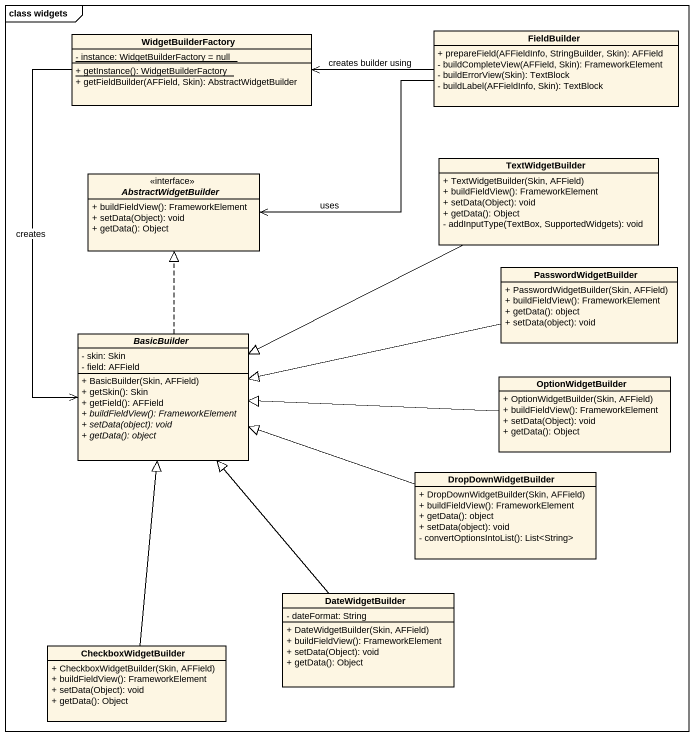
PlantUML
@startuml
mainframe class widgets
hide circle
hide empty members
skinparam classAttributeIconSize 0
class WidgetBuilderFactory {
  {static} - instance: WidgetBuilderFactory = null
  {static} + getInstance(): WidgetBuilderFactory
  + getFieldBuilder(AFField, Skin): AbstractWidgetBuilder
}
class FieldBuilder {
  + prepareField(AFFieldInfo, StringBuilder, Skin): AFField
  - buildCompleteView(AFField, Skin): FrameworkElement
  - buildErrorView(Skin): TextBlock
  - buildLabel(AFFieldInfo, Skin): TextBlock
}
class TextWidgetBuilder {
  + TextWidgetBuilder(Skin, AFField)
  + buildFieldView(): FrameworkElement
  + setData(Object): void
  + getData(): Object
  - addInputType(TextBox, SupportedWidgets): void
}
interface AbstractWidgetBuilder {
  + buildFieldView(): FrameworkElement
  + setData(Object): void
  + getData(): Object
}
class PasswordWidgetBuilder {
  + PasswordWidgetBuilder(Skin, AFField)
  + buildFieldView(): FrameworkElement
  + getData(): object
  + setData(object): void
}
abstract class BasicBuilder {
  - skin: Skin
  - field: AFField
  + BasicBuilder(Skin, AFField)
  + getSkin(): Skin
  + getField(): AFField
  {abstract} + buildFieldView(): FrameworkElement
  {abstract} + setData(object): void
  {abstract} + getData(): object
}
class OptionWidgetBuilder {
  + OptionWidgetBuilder(Skin, AFField)
  + buildFieldView(): FrameworkElement
  + setData(Object): void
  + getData(): Object
}
class DropDownWidgetBuilder {
  + DropDownWidgetBuilder(Skin, AFField)
  + buildFieldView(): FrameworkElement
  + getData(): object
  + setData(object): void
  - convertOptionsIntoList(): List<String>
}
class DateWidgetBuilder {
  - dateFormat: String
  + DateWidgetBuilder(Skin, AFField)
  + buildFieldView(): FrameworkElement
  + setData(Object): void
  + getData(): Object
}
class CheckboxWidgetBuilder {
  + CheckboxWidgetBuilder(Skin, AFField)
  + buildFieldView(): FrameworkElement
  + setData(Object): void
  + getData(): Object
}
WidgetBuilderFactory --> BasicBuilder : creates
FieldBuilder -left-> WidgetBuilderFactory : creates builder using
FieldBuilder -left-> AbstractWidgetBuilder : uses
TextWidgetBuilder -left-|> BasicBuilder
PasswordWidgetBuilder -left-|> BasicBuilder
BasicBuilder .up.|> AbstractWidgetBuilder
OptionWidgetBuilder -left-|> BasicBuilder
DropDownWidgetBuilder -left-|> BasicBuilder
DateWidgetBuilder -up-|> BasicBuilder
CheckboxWidgetBuilder -up-|> BasicBuilder
@enduml
